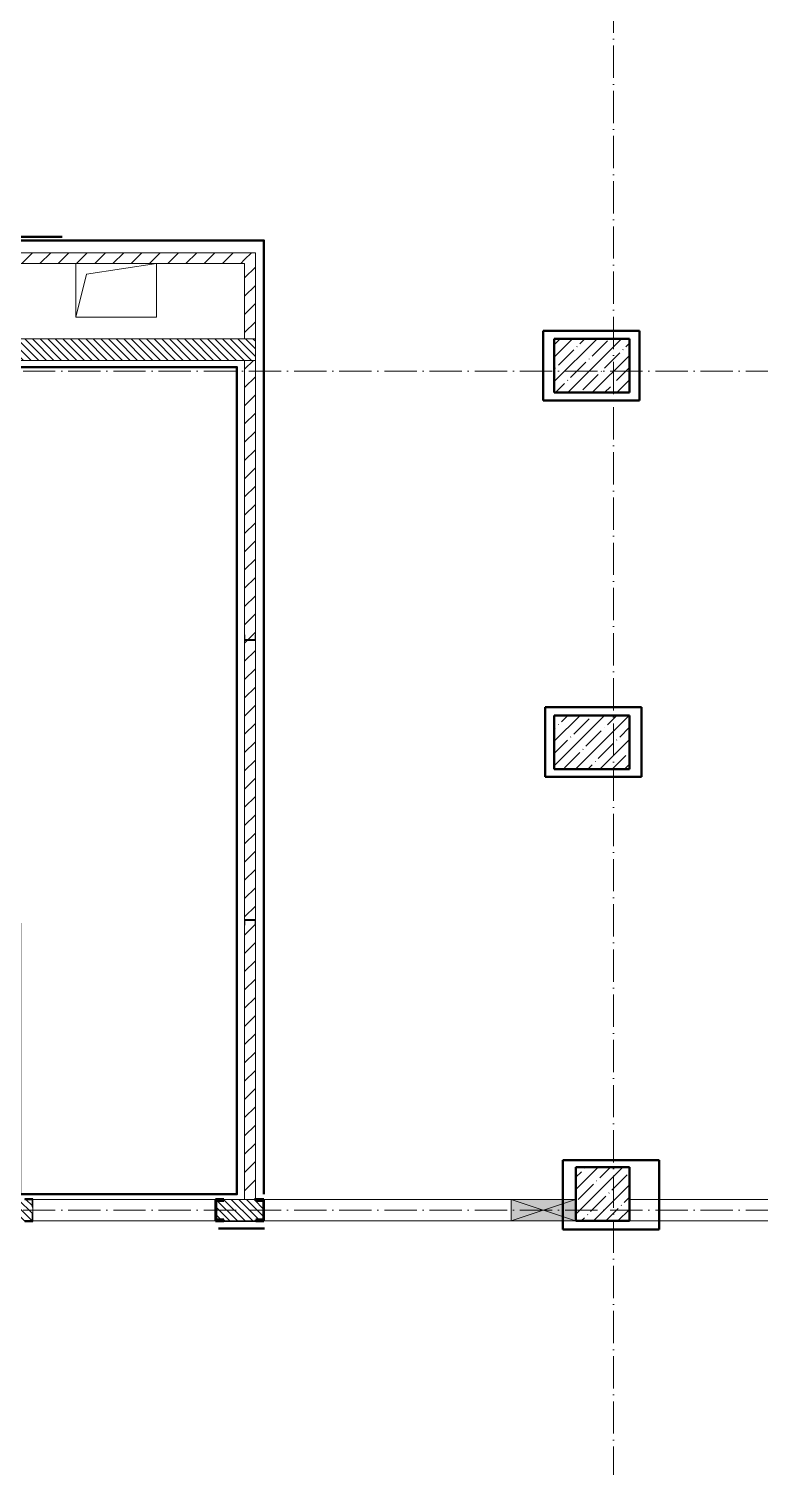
# Model space of a CAD drawing. Header units: millimetres. Extents: x -213536 to 1564669, y -45299 to 942238.
# Drawn here: x 633384 to 640187, y 339173 to 352545 of the extents above; entities that cross this region are included whole.
import ezdxf

# ---------------------------------------------------------------- set-up
doc = ezdxf.new("R2010")
doc.units = ezdxf.units.MM
doc.linetypes.add('50_200_ШТРИХ_1Т_ш5_п1_п1_', pattern=[700, 500, -100, 0, -100])
for name, color, linetype, lineweight in [('0-1', 7, 'Continuous', 5), ('8.1)', 2, 'Continuous', 50), ('8.2)', 3, 'Continuous', 50), ('8.3)', 5, 'Continuous', 50), ('8.4)', 6, 'Continuous', 50), ('A-COLS-____-MCUT', 7, 'Continuous', 53), ('A-DETL-GENF-OTLN', 7, 'Continuous', 9), ('A-FLOR-____-OTLN', 7, 'Continuous', 9), ('A-GENM-____-MCUT', 7, 'Continuous', 25), ('A-GENM-____-OTLN', 7, 'Continuous', 9), ('A-GENM-____-OTLN-1', 7, 'Continuous', 25), ('A-GLAZ-____-OTLN', 7, 'Continuous', 9), ('A-WALL-____-MCUT', 7, 'Continuous', 13), ('A-WALL-____-PATT-1', 7, 'Continuous', 9), ('A-WALL-FNSH-MCUT-1', 7, 'Continuous', 9), ('I-WALL-____-OTLN', 7, 'Continuous', 9), ('S-BEAM-____-OTLN', 7, 'Continuous', 9), ('S-COLS-____-MCUT', 7, 'Continuous', 50), ('S-COLS-____-OTLN', 7, 'Continuous', 9), ('S-GRID-____-OTLN-1', 7, '50_200_ШТРИХ_1Т_ш5_п1_п1_', 9)]:
    doc.layers.add(name, color=color, linetype=linetype, lineweight=lineweight)
pattern_1 = [(135, (549721.475, 286281.11), (-35.35534, -35.35534), [])]
pattern_2 = [(45, (549721.47, 286281.11), (-84.85281, 84.85281), [])]

# ---------------------------------------------------------------- blocks, each defined once
blk = doc.blocks.new('Перемычка над витражем_2025_02_04_ifc-1-АР1_План отверстий 3 этажа в осях 1-64_Ю-ЯЯ')
at = {"layer": 'A-COLS-____-MCUT'}
for p, q in [((85476, 55381), (85400, 55381)), ((85400, 55381), (85400, 55181)), ((85405, 55190), (85405, 55372)), ((85405, 55372), (85476, 55372)), ((85476, 55372), (85476, 55381)), ((85850, 55381), (85774, 55381)), ((85774, 55381), (85774, 55372)), ((85774, 55372), (85845, 55372)), ((85845, 55372), (85845, 55190)), ((85850, 55181), (85850, 55381)), ((85400, 55181), (85476, 55181)), ((85476, 55190), (85405, 55190)), ((85476, 55181), (85476, 55190)), ((85845, 55190), (85774, 55190)), ((85774, 55190), (85774, 55181)), ((85774, 55181), (85850, 55181))]:
    blk.add_line(p, q, dxfattribs=at)
at = {"layer": 'S-BEAM-____-OTLN'}
for p, q in [((85435, 55181), (85435, 55175)), ((85815, 55175), (85435, 55175)), ((85815, 55181), (85815, 55175))]:
    blk.add_line(p, q, dxfattribs=at)
blk = doc.blocks.new('BSC_Колонна _Прямоугольная - 500х500-V95-АР1_План отверстий 3 этажа в осях 1-64_Ю-ЯЯ')
at = {"layer": 'S-COLS-____-OTLN'}
h = blk.add_hatch(dxfattribs=at)
h.set_pattern_fill('FP_100', color=256, style=0, pattern_type=2)
h.set_pattern_definition([(315, (-55431.04, 89000), (114.04925, 114.04925), []), (315, (-55431.04, 88885.95), (114.04925, 114.04925), [201.613, -40.323, 3.353, -36.97])])
h.paths.add_polyline_path([(-250, 250), (-250, -250), (250, -250), (250, 250)], flags=0)
at = {"layer": 'S-COLS-____-MCUT'}
for p, q in [((250, 250), (-250, 250)), ((-250, 250), (-250, -250)), ((250, -250), (250, 250)), ((-250, -250), (250, -250))]:
    blk.add_line(p, q, dxfattribs=at)
blk = doc.blocks.new('BSC_Колонна _Прямоугольная - 500х700-V124-АР1_План отверстий 3 этажа в осях 1-64_Ю-ЯЯ')
at = {"layer": 'S-COLS-____-OTLN'}
h = blk.add_hatch(dxfattribs=at)
h.set_pattern_fill('FP_129', color=256, style=0, pattern_type=2)
h.set_pattern_definition([(315, (-63131.04, 88900), (114.04925, 114.04925), []), (315, (-63131.04, 88785.95), (114.04925, 114.04925), [201.613, -40.323, 3.353, -36.97])])
h.paths.add_polyline_path([(-250, 350), (-250, -350), (250, -350), (250, 350)], flags=0)
at = {"layer": 'S-COLS-____-MCUT'}
for p, q in [((250, 350), (-250, 350)), ((-250, 350), (-250, -350)), ((250, -350), (250, 350)), ((-250, -350), (250, -350))]:
    blk.add_line(p, q, dxfattribs=at)
blk = doc.blocks.new('BSC_Колонна _Прямоугольная - 500х700-V127-АР1_План отверстий 3 этажа в осях 1-64_Ю-ЯЯ')
at = {"layer": 'S-COLS-____-OTLN'}
h = blk.add_hatch(dxfattribs=at)
h.set_pattern_fill('FP_132', color=256, style=0, pattern_type=2)
h.set_pattern_definition([(315, (-59631.04, 88900), (114.04925, 114.04925), []), (315, (-59631.04, 88785.95), (114.04925, 114.04925), [201.613, -40.323, 3.353, -36.97])])
h.paths.add_polyline_path([(-250, 350), (-250, -350), (250, -350), (250, 350)], flags=0)
at = {"layer": 'S-COLS-____-MCUT'}
for p, q in [((250, 350), (-250, 350)), ((-250, 350), (-250, -350)), ((250, -350), (250, 350)), ((-250, -350), (250, -350))]:
    blk.add_line(p, q, dxfattribs=at)
blk = doc.blocks.new('Фахверк_СКБ_Уголок - 200_3550-28267367-АР1_План отверстий 3 этажа в осях 1-64_Ю-ЯЯ')
at = {"layer": 'A-GENM-____-MCUT'}
for p, q in [((200, 156), (125, 156)), ((125, 156), (125, 81)), ((131, 81), (131, 150)), ((131, 150), (200, 150)), ((200, 150), (200, 156)), ((125, 81), (131, 81)), ((131, 19), (125, 19)), ((125, 19), (125, -56)), ((131, -50), (131, 19)), ((125, -56), (200, -56)), ((200, -50), (131, -50)), ((200, -56), (200, -50))]:
    blk.add_line(p, q, dxfattribs=at)
blk = doc.blocks.new('154_Фахверк_СКБ_Швеллер - Тип_100_3960-28318856-АР1_План отверстий 3 этажа в осях 1-64_Ю-ЯЯ')
at = {"layer": 'A-GENM-____-MCUT'}
for p, q in [((175, 50), (125, 50)), ((125, 50), (125, -50)), ((128, 47), (175, 47)), ((128, -47), (128, 47)), ((175, 47), (175, 50)), ((125, -50), (175, -50)), ((175, -47), (128, -47)), ((175, -50), (175, -47))]:
    blk.add_line(p, q, dxfattribs=at)
blk = doc.blocks.new('AR_Отверстие прямоугольное _в плите_ - AR_Отверстие прямоугольное _в плите_-30552795-АР1_План отверстий 3 этажа в осях 1-64_Ю-ЯЯ')
at = {"layer": 'A-GENM-____-OTLN'}
for p, q in [((-375, 250), (-375, -250)), ((-375, -250), (-275, 150)), ((-275, 150), (375, 250)), ((375, -250), (375, 250)), ((-375, -250), (375, -250))]:
    blk.add_line(p, q, dxfattribs=at)
blk = doc.blocks.new('AR_Отверстие прямоугольное _в стене__БезПР - AR_Отверстие прямоугольное _в стене__БезПР-36423693-АР1_План отверстий 3 этажа в осях 1-64_Ю-ЯЯ')
at = {"layer": 'A-GLAZ-____-OTLN'}
blk.add_hatch(color=256, dxfattribs=at).paths.add_polyline_path([(300, 100), (-300, 100), (-300, -100), (300, -100)], flags=0)
at = {"layer": 'A-DETL-GENF-OTLN'}
for p, q in [((-300, -100), (-300, 100)), ((-300, 100), (300, 100)), ((300, 100), (-300, -100)), ((-300, 100), (300, -100)), ((300, 100), (-300, 100)), ((-300, 100), (-300, -100)), ((300, 100), (300, -100)), ((300, -100), (300, 100)), ((300, -100), (-300, -100)), ((-300, -100), (300, -100))]:
    blk.add_line(p, q, dxfattribs=at)

msp = doc.modelspace()

# ---------------------------------------------------------------- hatches: boundary and pattern name
at = {"layer": 'A-WALL-____-PATT-1'}
h = msp.add_hatch(dxfattribs=at)
h.set_pattern_fill('FP_7', color=256, style=0, pattern_type=2)
h.set_pattern_definition(pattern_2)
h.paths.add_polyline_path([(635391.5, 350362.2), (635391.5, 350462.2), (633246.5, 350462.2), (633246.5, 350459.2), (633199.5, 350459.2), (633199.5, 350365.2), (633246.5, 350365.2), (633246.5, 350362.2), (634545.7, 350362.2)], flags=0)
h.paths.add_polyline_path([(630171.5, 350362.2), (630171.5, 350365.2), (630218.5, 350365.2), (630218.5, 350459.2), (630171.5, 350459.2), (630171.5, 350462.2), (628121.5, 350462.2), (628121.5, 350362.2), (629243.3, 350362.2)], flags=0)
h.paths.add_polyline_path([(630221.5, 350362.2), (631946.5, 350362.2), (631946.5, 350462.2), (630221.5, 350462.2), (630221.5, 350365.2)], flags=0)
h.paths.add_polyline_path([(626071.5, 350362.2), (628071.5, 350362.2), (628071.5, 350365.2), (628118.5, 350365.2), (628118.5, 350459.2), (628071.5, 350459.2), (628071.5, 350462.2), (626071.5, 350462.2)], flags=0)
h = msp.add_hatch(dxfattribs=at)
h.set_pattern_fill('FP_7', color=256, style=0, pattern_type=2)
h.set_pattern_definition(pattern_2)
h.paths.add_polyline_path([(635491.5, 349662.2), (635491.5, 350462.2), (635391.5, 350462.2), (635391.5, 349662.2)], flags=0)
h = msp.add_hatch(dxfattribs=at)
h.set_pattern_fill('FP_9', color=256, style=0, pattern_type=2)
h.set_pattern_definition(pattern_1)
h.paths.add_polyline_path([(635491.5, 349462.2), (635491.5, 349662.2), (633221.5, 349662.2), (633221.5, 349462.2), (634545.7, 349462.2)], flags=0)
h = msp.add_hatch(dxfattribs=at)
h.set_pattern_fill('FP_7', color=256, style=0, pattern_type=2)
h.set_pattern_definition(pattern_2)
h.paths.add_polyline_path([(635491.5, 341662.2), (635491.5, 344212.2), (635488.5, 344212.2), (635488.5, 344259.2), (635394.5, 344259.2), (635394.5, 344212.2), (635391.5, 344212.2), (635391.5, 341662.2), (635488.5, 341662.2)], flags=0)
h.paths.add_polyline_path([(635491.5, 344262.2), (635491.5, 346862.2), (635391.5, 346862.2), (635391.5, 344262.2), (635488.5, 344262.2)], flags=0)
h.paths.add_polyline_path([(635488.5, 346865.2), (635488.5, 346912.2), (635491.5, 346912.2), (635491.5, 349462.2), (635391.5, 349462.2), (635391.5, 346912.2), (635394.5, 346912.2), (635394.5, 346865.2)], flags=0)
h = msp.add_hatch(dxfattribs=at)
h.set_pattern_fill('FP_9', color=256, style=0, pattern_type=2)
h.set_pattern_definition(pattern_1)
h.paths.add_polyline_path([(635571.5, 341462.2), (635571.5, 341662.2), (635121.5, 341662.2), (635121.5, 341462.2)], flags=0)
h.paths.add_polyline_path([(633346.5, 341462.2), (633415.5, 341462.2), (633415.5, 341531.2), (633421.5, 341531.2), (633421.5, 341593.2), (633415.5, 341593.2), (633415.5, 341662.2), (633121.5, 341662.2), (633121.5, 341462.2)], flags=0)

# ---------------------------------------------------------------- linework, layer by layer
at = {"layer": '8.1)', "lineweight": 50}
msp.add_lwpolyline([(632931.2, 350611.1), (633694.3, 350611.1)], dxfattribs=at)
at = {"layer": '8.2)', "lineweight": 50}
for p, q in [((639064.5, 349735.7), (638168.7, 349735.7)), ((638168.7, 349735.7), (638168.7, 349089.6)), ((639064.5, 349089.6), (639064.5, 349735.7)), ((638168.7, 349089.6), (639064.5, 349089.6)), ((639083.8, 346237.6), (638188, 346237.6)), ((638188, 346237.6), (638188, 345591.6)), ((639083.8, 345591.6), (639083.8, 346237.6)), ((638188, 345591.6), (639083.8, 345591.6)), ((639245.7, 342028.3), (638349.8, 342028.3)), ((638349.8, 342028.3), (638349.8, 341382.3)), ((639245.7, 341382.3), (639245.7, 342028.3)), ((638349.8, 341382.3), (639245.7, 341382.3))]:
    msp.add_line(p, q, dxfattribs=at)
at = {"layer": '8.3)', "lineweight": 50}
for points in [[(635571.5, 341712), (635571.5, 350576.6), (625833.2, 350576.6), (625833.2, 349771.1), (624754.2, 349771.1), (624754.2, 353397)], [(633305.2, 344230.8), (633305.2, 341710.1), (635320.1, 341710.1), (635320.1, 349399.8), (633278.7, 349399.8)], [(635149.3, 341392.9), (635577.5, 341392.9)]]:
    msp.add_lwpolyline(points, dxfattribs=at)
at = {"layer": '8.4)', "lineweight": 50}
for p, q in [((639064.5, 349735.7), (638168.7, 349735.7)), ((638168.7, 349735.7), (638168.7, 349089.6)), ((639064.5, 349089.6), (639064.5, 349735.7)), ((638168.7, 349089.6), (639064.5, 349089.6)), ((639083.8, 346237.6), (638188, 346237.6)), ((638188, 346237.6), (638188, 345591.6)), ((639083.8, 345591.6), (639083.8, 346237.6)), ((638188, 345591.6), (639083.8, 345591.6)), ((639245.7, 342028.3), (638349.8, 342028.3)), ((638349.8, 342028.3), (638349.8, 341382.3)), ((639245.7, 341382.3), (639245.7, 342028.3)), ((638349.8, 341382.3), (639245.7, 341382.3))]:
    msp.add_line(p, q, dxfattribs=at)
for points in [[(635571.5, 341712), (635571.5, 350576.6), (625833.2, 350576.6), (625833.2, 349771.1), (624754.2, 349771.1), (624754.2, 353397)], [(633305.2, 344230.8), (633305.2, 341710.1), (635320.1, 341710.1), (635320.1, 349399.8), (633278.7, 349399.8)], [(635149.3, 341392.9), (635577.5, 341392.9)]]:
    msp.add_lwpolyline(points, dxfattribs=at)
at = {"layer": 'A-FLOR-____-OTLN'}
for p, q in [((633821.5, 349862.2), (633821.5, 350362.2)), ((634571.5, 350362.2), (634571.5, 349862.2)), ((634571.5, 349862.2), (633821.5, 349862.2))]:
    msp.add_line(p, q, dxfattribs=at)
at = {"layer": 'A-WALL-____-MCUT'}
for p, q in [((635491.5, 349662.2), (633221.5, 349662.2)), ((635491.5, 349462.2), (635491.5, 349662.2)), ((633221.5, 349462.2), (635491.5, 349462.2)), ((635571.5, 341662.2), (635121.5, 341662.2)), ((635121.5, 341662.2), (635121.5, 341462.2)), ((635571.5, 341462.2), (635571.5, 341662.2)), ((633421.5, 341531.2), (633421.5, 341593.2)), ((635121.5, 341462.2), (635571.5, 341462.2))]:
    msp.add_line(p, q, dxfattribs=at)
at = {"layer": 'A-WALL-FNSH-MCUT-1'}
for p, q in [((635491.5, 350462.2), (633246.5, 350462.2)), ((633246.5, 350362.2), (635391.5, 350362.2)), ((635391.5, 350362.2), (635391.5, 349662.2)), ((635491.5, 349662.2), (635491.5, 350462.2)), ((635391.5, 349462.2), (635391.5, 346912.2)), ((635491.5, 346912.2), (635491.5, 349462.2)), ((635391.5, 346862.2), (635391.5, 344262.2)), ((635491.5, 344262.2), (635491.5, 346862.2)), ((635391.5, 344212.2), (635391.5, 341662.2)), ((635491.5, 341662.2), (635491.5, 344212.2))]:
    msp.add_line(p, q, dxfattribs=at)
at = {"layer": 'I-WALL-____-OTLN'}
for p, q in [((633421.5, 341662.2), (635121.5, 341662.2)), ((635571.5, 341662.2), (637870.1, 341662.2)), ((638470.1, 341662.2), (638471.5, 341662.2)), ((638971.5, 341662.2), (642971.5, 341662.2)), ((635121.5, 341462.2), (633421.5, 341462.2)), ((637870.1, 341462.2), (635571.5, 341462.2)), ((638471.5, 341462.2), (638470.1, 341462.2)), ((642971.5, 341462.2), (638971.5, 341462.2))]:
    msp.add_line(p, q, dxfattribs=at)
at = {"layer": 'S-GRID-____-OTLN-1', "color": 251, "ltscale": 0.6, "true_color": 0x636466}
for p, q in [((638821.5, 377174), (638821.5, 326262.2)), ((653795.9, 349362.2), (545052.7, 349362.2)), ((653795.9, 341562.2), (545052.7, 341562.2))]:
    msp.add_line(p, q, dxfattribs=at)

# ---------------------------------------------------------------- block references
at = {"layer": '0-1'}
msp.add_blockref('Перемычка над витражем_2025_02_04_ifc-1-АР1_План отверстий 3 этажа в осях 1-64_Ю-ЯЯ', (549721.5, 286281.1), dxfattribs=at)
at = {"layer": 'A-GENM-____-OTLN'}
msp.add_blockref('AR_Отверстие прямоугольное _в плите_ - AR_Отверстие прямоугольное _в плите_-30552795-АР1_План отверстий 3 этажа в осях 1-64_Ю-ЯЯ', (634196.5, 350112.2), dxfattribs=at)
at = {"layer": 'A-GENM-____-OTLN-1'}
for name, p, rotation in [('154_Фахверк_СКБ_Швеллер - Тип_100_3960-28318856-АР1_План отверстий 3 этажа в осях 1-64_Ю-ЯЯ', (635441.5, 346737.2), 89.99999999999987), ('154_Фахверк_СКБ_Швеллер - Тип_100_3960-28318856-АР1_План отверстий 3 этажа в осях 1-64_Ю-ЯЯ', (635441.5, 344387.2), 269.9999999999998), ('Фахверк_СКБ_Уголок - 200_3550-28267367-АР1_План отверстий 3 этажа в осях 1-64_Ю-ЯЯ', (633546.5, 341612.2), 180)]:
    msp.add_blockref(name, p, dxfattribs=dict(at, rotation=rotation))
at = {"layer": 'A-GLAZ-____-OTLN', "rotation": 180}
msp.add_blockref('AR_Отверстие прямоугольное _в стене__БезПР - AR_Отверстие прямоугольное _в стене__БезПР-36423693-АР1_План отверстий 3 этажа в осях 1-64_Ю-ЯЯ', (638170.1, 341562.2), dxfattribs=at)
at = {"layer": 'S-COLS-____-OTLN', "rotation": 89.9999999999999}
for name, p in [('BSC_Колонна _Прямоугольная - 500х700-V124-АР1_План отверстий 3 этажа в осях 1-64_Ю-ЯЯ', (638621.5, 349412.2)), ('BSC_Колонна _Прямоугольная - 500х700-V127-АР1_План отверстий 3 этажа в осях 1-64_Ю-ЯЯ', (638621.5, 345912.2)), ('BSC_Колонна _Прямоугольная - 500х500-V95-АР1_План отверстий 3 этажа в осях 1-64_Ю-ЯЯ', (638721.5, 341712.2))]:
    msp.add_blockref(name, p, dxfattribs=at)

doc.saveas('drawing.dxf')
